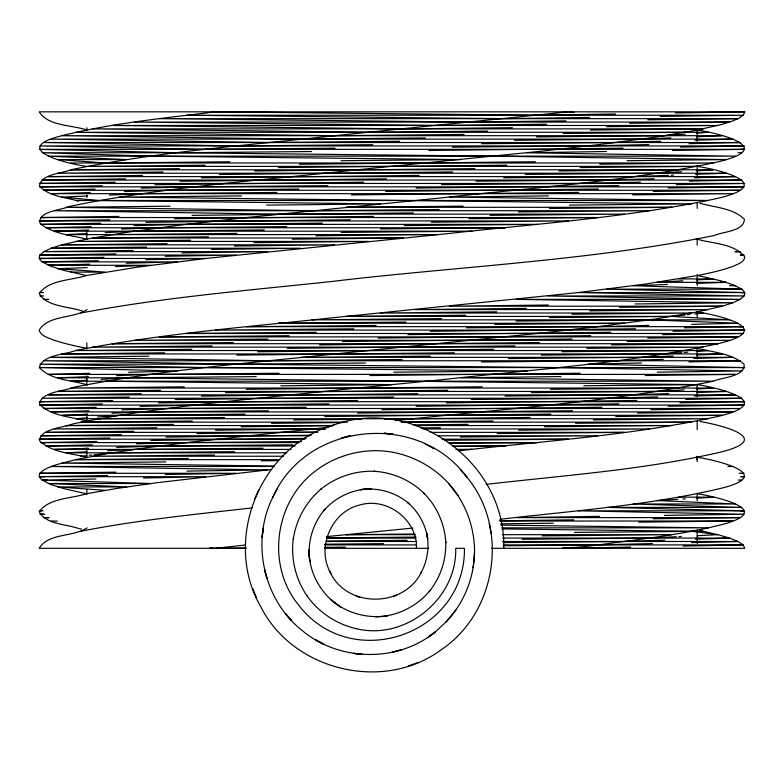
<?xml version="1.0" encoding="UTF-8"?>
<svg xmlns="http://www.w3.org/2000/svg" width="784" height="784" viewBox="0 0 784 784"><rect width="100%" height="100%" fill="white"/><g stroke="black" fill="none" stroke-linecap="round" stroke-linejoin="round"><path stroke-width="1.18" d="M375.663 616.802C396.596 616.577 416.941 606.62 430.142 590.401L429.26 591.479C440.608 577.504 446.478 559.462 445.704 541.489L445.753 542.655C444.822 524.163 436.904 506.327 423.928 493.146L424.624 493.851C411.188 480.445 392.892 472.35 373.958 471.272L374.742 471.321C355.368 470.449 335.954 476.917 320.93 489.167L321.362 488.804C306.211 501.486 296.097 519.714 293.255 539.255L293.304 538.892C290.707 558.767 295.686 579.327 306.995 595.86L306.877 595.693C318.578 612.245 336.356 624.113 356.103 628.65L356.014 628.621C405.122 640.91 457.199 598.858 455.72 548.31L464.451 548.31C465.402 635.265 350.987 673.868 298.479 604.925L298.361 604.758C265.404 564.441 275.027 499.055 317.667 469.4L318.137 469.038C337.404 455.259 361.512 448.85 385.081 451.153L385.895 451.241C409.865 453.975 432.445 465.627 448.654 483.473L449.33 484.247C465.539 502.76 474.575 527.044 474.536 551.632L474.516 552.838C473.997 577.926 464.059 602.445 447.096 620.928L435.492 631.777C398.125 662.5 340.05 661.784 302.879 631.1C263.091 600.25 250.302 540.95 273.322 496.272M87.21 130.164C72.206 124.715 48.579 126.665 39.2 111.838L744.8 111.838L743.477 114.817L738.842 118.227L732.031 121.216L721.162 124.617L694.604 130.585L653.405 137.406L602.161 144.227L542.842 151.047L348.811 170.657C255.564 181.016 161.455 187.2 69.472 206.457C62.24 210.024 36.897 211.219 40.16 223.509C53.165 234.2 71.452 235.141 87.21 239.287M474.536 551.632L473.213 567.675L473.32 566.43M87.21 457.523C71.403 453.064 51.979 452.789 39.621 440.892C39.749 428.387 64.513 427.652 73.079 423.85C161.151 406.004 251.027 399.487 340.227 389.746L443.773 379.515C535.296 369.186 627.788 363.394 717.948 343.715C776.787 329.76 722.329 315.893 696.79 311.748M696.878 459.649L697.368 456.239M573.996 112.475L568.4 111.838L334.533 135.701C246.431 145.501 157.564 151.665 70.648 169.805C61.564 173.891 41.062 173.666 39.494 186.004C49.059 196.666 65.533 197.156 78.527 201.135M86.465 384.63C70.952 379.995 50.911 380.171 39.386 367.578C42.032 354.838 65.689 354.613 75.578 350.536C161.945 333.406 249.959 326.761 337.375 317.285L578.308 292.559L645.516 284.033L697.535 275.517L720.114 280.633L733.51 284.886L741.782 289.149L744.222 291.707L744.79 293.412L744.045 295.97L740.086 299.38L732.775 302.791L722.191 306.201L696.084 312.169L655.336 318.99L604.474 325.811L545.448 332.632L343.088 353.094C253.34 362.845 162.954 369.46 74.323 387.188C65.092 391.147 40.895 391.588 39.494 404.24C51.773 416.676 71.903 416.667 87.916 421.292M205.143 165.208L86.465 166.394L697.535 166.394C726.709 171.03 775.69 185.328 715.694 198.793C627.141 217.687 536.452 223.685 446.625 233.74L205.702 258.465L138.484 266.991L86.465 275.517L63.886 270.402L50.49 266.139L42.218 261.876L39.778 259.318L39.21 257.613L39.955 255.055L43.914 251.644L51.225 248.234L61.809 244.824L87.916 238.855L128.664 232.035L179.526 225.214L238.561 218.393L440.912 197.94C533.012 187.582 626.053 181.682 716.831 162.131C777.209 148.137 722.946 134.044 696.084 129.732M395.606 420.645C501.593 408.758 608.668 402.564 713.352 381.22C721.143 377.476 746.005 376.692 744.045 364.168C731.011 352.967 712.097 352.271 696.084 347.978M503.74 548.31C506.219 463.246 414.511 395.695 334.19 424.82C260.298 445.753 222.117 539.882 260.572 606.346C292.599 670.624 383.405 692.605 441.108 649.809C496.772 612.784 509.816 527.632 466.284 476.447M258.7 490.02L254.663 498.908M277.183 489.03L272.812 497.252C306.152 421.596 418.391 411.051 466.911 477.182L460.688 469.949M328.839 427.26L193.609 441.745L146.647 447.713L106.918 453.681L75.578 459.649L56.115 464.765L47.148 468.175L42.61 470.733L39.955 473.291L39.21 475.849L39.778 477.554L42.218 480.112L50.49 484.375L63.886 488.638L86.465 493.753L115.66 488.638L157.221 482.67L271.215 469.518M446.125 621.967L456.553 609.139M499.927 519.322C574.515 510.56 650.014 505.445 723.191 487.785C776.307 473.859 714.675 459.826 696.084 457.092M87.21 348.4C75.333 346.018 63.416 343.529 51.979 339.452C47.412 337.306 40.435 335.738 39.2 330.074C48.667 314.756 73.284 318.823 87.122 309.611M246.225 548.31L39.2 548.31C48.49 532.689 73.402 537.305 87.112 527.848M331.073 573.81L329.339 570.487C345.234 608.56 404.279 608.443 421.635 571.644L420.89 573.006C427.574 560.952 429.612 546.477 426.663 533.032L427.692 538.873C425.741 524.829 418.45 511.727 407.719 502.495L409.248 503.798C395.94 492.244 377.663 487.099 360.268 489.647L371.332 488.883C353.163 488.834 335.376 497.105 323.547 510.864L325.027 509.179C312.62 523.398 307.024 543.018 309.837 561.648L308.965 549.947C308.769 572.83 321.264 594.987 340.668 607.012L331.103 599.936C346.459 613.176 367.598 618.997 387.58 615.724L385.914 615.969M334.19 424.82L325.164 428.054M393.068 596.526L396.743 595.095L395.459 595.595M408.082 666.116L417.745 662.588M349.507 435.904L341.432 438.07L350.575 435.63M80.86 313.022C163.709 297.273 247.92 290.462 331.681 281.485C459.179 266.256 588.431 260.964 714.538 235.445C723.054 231.466 743.967 231.505 744.379 219.246C732.962 207.936 714.773 207.515 700.014 203.262M80.86 531.258C137.533 520.086 195.098 514.333 252.448 507.875M86.465 275.517C71.481 280.466 49.108 279.614 39.21 293.412C46.089 306.858 69.786 306.534 82.594 311.101M697.535 275.517C709.677 273.028 721.888 270.519 733.51 266.139C737.636 264.1 744.535 262.317 744.751 256.76C733.618 243.05 711.941 243.824 696.084 238.855M86.465 493.753C71.481 498.702 49.108 497.85 39.21 511.658C45.756 524.594 66.297 523.957 78.527 528.494M615.597 113.964L537.589 115.248L215.6 111.838C164.13 118.149 112.22 123.117 61.809 135.701C9.163 148.833 64.788 163.288 85.407 166.179M210.014 547.673L215.6 548.31L245.431 545.007M562.736 547.673C585.54 547.977 608.325 542.9 631.071 540.637C660.549 536.521 690.136 532.542 719.036 525.29C776.317 511.403 721.809 497.762 697.535 493.753M685.118 314.992L671.898 316.432L549.447 317.589M687.519 314.727L689.92 314.462M694.732 313.943L703.14 313.022M80.86 456.239L86.867 455.582M89.268 455.328L91.679 455.063M94.08 454.798L112.102 452.829L234.563 451.672M486.1 484.375C564.607 475.3 644.017 469.93 721.162 451.976C774.553 438.462 722.26 425.291 700.014 421.498M458.807 450.761C545.674 440.833 633.521 435.267 719.036 416.177C776.317 402.28 721.809 388.639 697.535 384.63L126.753 377.81L57.918 377.81L88.484 376.692M326.409 536.619L412.913 528.063M685.353 134.093L664.714 135.701L536.452 136.906M696.28 133.241L708.422 132.29L75.578 132.29L334.533 135.701L464.099 134.446M681.708 352.614L664.714 353.947L541.342 355.103M684.138 352.428L687.784 352.143M696.28 351.477L708.422 350.536L75.578 350.536L191.835 349.321M87.72 417.784L75.587 418.734L708.413 418.734L593.39 419.93M97.432 417.029L119.286 415.324L245.108 414.138M681.639 171.735L657.247 173.215L525.329 174.44M696.28 170.843L713.352 169.805L70.648 169.805L179.399 168.648M682.864 280.78L657.247 282.328L726.082 282.328L696.741 283.406M696.28 279.957L713.352 278.928L678.768 278.928M87.72 380.181L70.648 381.22L713.352 381.22L460.835 377.81L560.962 376.565M101.136 379.368L126.753 377.81L256.231 376.614M684.079 389.824L657.247 391.451L531.434 392.617M696.28 389.08L713.352 388.041L70.648 388.041L184.289 386.835M677.984 499.31L657.247 500.574L735.578 503.985L633.178 503.985L741.782 507.395L606.777 507.395L744.614 510.805L740.939 510.884M682.864 499.016L685.304 498.869M696.28 498.203L713.352 497.164L678.768 497.164M86.828 233.554L66.052 234.592L438.06 234.592L315.913 235.798M105.164 232.642L134.505 231.182L264.257 229.986M86.838 451.8L66.052 452.829L286.679 452.829M107.614 450.761L134.505 449.418L263.032 448.242M676.386 536.736L649.505 538.079L522.193 539.255M678.836 536.619L681.276 536.501M697.162 535.707L717.938 534.668L729.62 538.079L738.028 541.489L743.075 544.9L744.8 548.31L491.519 548.31M670.82 137.876L641.469 139.111L514.441 140.277M696.506 136.788L722.191 135.701L61.809 135.701L300.693 139.111L425.291 137.945M87.494 196L61.809 197.088L98.657 200.498L380.456 203.899L266.687 205.134M109.515 195.069L142.531 193.677L276.879 192.452M673.27 356.005L641.469 357.347L508.336 358.562M696.506 355.025L722.191 353.947L716.066 353.878M87.494 414.236L61.809 415.324L722.191 415.324L615.734 416.5M111.955 413.207L142.531 411.914L268.334 410.767M668.625 175.322L633.168 176.625L503.71 177.801M671.065 175.234L673.515 175.146M695.516 174.332L726.082 173.215L57.918 173.215L163.052 172.019M87.259 267.618L57.928 268.696L105.232 272.107L70.648 272.107M115.375 266.58L150.822 265.286L48.422 265.286L89.739 264.188M667.4 284.484L633.178 285.739L741.782 289.149L738.116 289.218M116.6 375.654L150.832 374.399L279.075 373.243M668.625 393.558L633.178 394.862L504.925 396.028M696.741 392.529L726.082 391.451L57.918 391.451L160.602 390.285M60.495 231.251L54.39 231.182L88.572 230.075M121.53 229.006L159.377 227.772L286.679 226.625M60.495 449.497L54.39 449.418L88.572 448.311M116.649 447.399L159.377 446.008L292.795 444.812M664.92 540.186L624.632 541.489L503.455 542.587M695.437 539.186L729.62 538.079L502.711 538.079M660.892 141.208L615.812 142.521L481.464 143.727M695.006 140.218L732.775 139.111L51.225 139.111L267.726 142.521L399.634 141.316M90.209 192.541L51.225 193.677L732.775 193.677L632.649 194.883M124.323 191.541L168.188 190.267L298.871 189.091M663.333 359.376L615.812 360.758L481.464 361.973M693.791 358.484L732.775 357.347L300.693 357.347L430.171 356.142M88.994 410.806L51.225 411.914L732.775 411.914L637.529 413.06M121.883 409.856L168.188 408.503L306.201 407.259M654.17 178.781L606.777 180.036L476.084 181.202M694.271 177.713L735.578 176.625L48.422 176.625L142.443 175.459M126.195 263.228L177.233 261.876L42.218 261.876L98.343 260.7M89.739 373.311L48.422 374.399L735.578 374.399L645.222 375.526M128.625 372.282L177.233 370.989L39.386 367.578L744.614 367.578L742.174 367.647M657.815 396.92L606.777 398.272L471.194 399.487M694.261 395.959L735.578 394.862L48.422 394.862L141.228 393.705M676.239 184.632L744.614 183.446L39.386 183.446L43.051 183.348M679.904 402.8L744.614 401.682L39.386 401.682L43.051 401.594M41.826 510.737L39.386 510.805L43.061 510.805M91.189 226.674L45.982 227.772L505.396 227.772L380.544 228.918M133.956 225.635L186.504 224.361L322.371 223.146M648.819 325.419L597.496 326.663L466.529 327.83M691.586 324.38L738.018 323.253L649.495 319.843L516.068 321.068M92.414 444.881L45.982 446.008L295.098 446.008M136.406 443.813L186.504 442.597L301.566 441.578M652.484 543.567L597.486 544.9L503.24 545.742M691.586 542.616L738.028 541.489L502.358 541.489M648.838 144.57L588.01 145.932L452.427 147.147M688.989 143.668L740.086 142.521L735.196 142.463M653.268 191.414L740.086 190.267L43.914 190.267L95.011 189.12M141.247 188.082L195.99 186.857L327.908 185.681M740.939 292.638L744.614 292.559L606.777 289.149L741.782 289.149M641.537 362.972L588 364.168L744.614 367.578M688.989 361.904L740.086 360.758L43.914 360.758L235.964 364.168L558.306 367.578L741.782 370.989L657.286 372.155M48.804 408.572L43.914 408.503L96.226 407.327M140.032 406.347L195.99 405.093L329.133 403.907M668.125 187.993L744.045 186.857L39.955 186.857L43.61 186.778M640.518 182.143L578.308 183.446L441.5 184.661M689.322 181.124L741.782 180.036L42.218 180.036L125.489 178.889M100.764 223.195L40.895 224.361L537.599 224.361L404.181 225.567M145.971 222.313L350.242 219.755M145.922 259.71L205.702 258.465L39.386 258.465L104.096 257.338M740.39 255.133L744.045 255.055L740.39 255.055M39.955 295.97L43.61 295.901M635.599 328.761L430.093 331.309M684.461 327.81L743.095 326.663L738.224 326.595M636.863 400.457L446.39 402.858M685.667 399.438L741.782 398.272L42.218 398.272L129.164 397.076M45.776 442.676L40.895 442.597L97.098 441.5M150.851 440.451L306.181 438.383M95.903 478.995L42.218 480.112L150.832 483.522L48.412 483.522L126.753 486.933L57.918 486.933L105.232 490.343M143.482 477.995L205.702 476.701L39.386 476.701L107.761 475.516M43.61 514.137L39.955 514.216L44.855 514.284M568.4 548.31L630.699 547.095M683.217 546.066L743.075 544.9L738.205 544.831M623.074 148.156L428.838 150.499M680.502 147.098L744.045 145.932L739.145 145.863M39.955 186.857L102.273 185.71M154.82 184.75L363.717 182.211M43.914 190.267L48.804 190.179M735.196 251.733L740.086 251.644L735.196 251.644M735.196 360.846L740.086 360.758M44.855 405.161L39.955 405.093L102.273 403.946M158.486 402.917L357.602 400.497M675.328 112.974L744.8 111.838M618.85 185.622L416.128 188.042M109.887 219.794L39.2 220.951L568.4 220.951L431.308 222.176M174.489 218.726L373.694 216.394M165.15 256.28L235.964 255.055L39.955 255.055L43.62 255.123M610.726 332.279L407.856 334.65M672.888 331.26L744.8 330.074L741.145 330.015M618.85 403.868L416.128 406.279M42.855 439.256L39.2 439.187L109.887 438.031M165.953 437.109L311.277 435.198M165.15 474.516L235.964 473.291L39.955 473.291L43.62 473.36M606.473 151.508L527.015 152.753L735.578 156.163L48.422 156.163L126.753 159.573L57.928 159.573L105.232 162.984L229.869 161.788M672.486 150.479L744.614 149.342L740.949 149.283M39.386 183.446L115.189 182.26M179.977 181.241L386.453 178.86M598.319 189.032L385.581 191.453M39.955 255.055L115.875 253.918M182.006 252.928L267.726 251.644L43.914 251.644L133.172 250.459M39.386 401.682L112.739 400.536M175.087 399.556L393.784 397.027M601.994 407.219L381.916 409.728M668.125 406.23L744.045 405.093L39.955 405.093M39.955 473.291L115.885 472.154M186.906 471.096L267.726 469.881L51.225 466.47L273.792 466.47M727.885 466.549L732.775 466.47M599.544 516.372L516.274 517.616L740.086 517.616L653.278 518.773M664.45 515.402L744.045 514.216L578.308 510.805L744.614 510.805M589.499 117.443L505.406 118.658L186.514 115.248L743.075 115.248L660.197 116.434M566.038 120.863L472.115 122.069L159.377 118.658L738.028 118.658L647.76 119.815M201.419 177.841L419.058 175.42M578.69 192.403L351.379 194.912M81.693 200.41L75.578 200.498L708.422 200.498L449.477 197.088L548.388 195.892M44.561 217.619L40.905 217.54L118.913 216.423M192.051 215.375L413.246 212.895M211.425 249.42L300.693 248.234L51.225 248.234L146.471 247.087M590.734 335.67L378.094 338.061M662.647 334.641L743.105 333.484L186.504 333.484L316.256 332.328M572.134 339.021L342.314 341.53M647.76 338.051L738.018 336.895L159.377 336.895L289.129 335.719M580.131 373.223L369.823 375.556M201.419 396.077L417.843 393.676M572.575 410.728L357.494 413.09M650.828 409.689L740.086 408.503L43.914 408.503M133.799 431.249L45.982 432.366L317.726 432.366M215.531 430.2L325.36 428.838M121.353 434.63L40.905 435.777L310.013 435.777M196.931 433.542L317.775 432.013M499.212 520.821L573.8 519.831M546.624 124.205L438.05 125.469L134.495 122.069L729.62 122.069L629.581 123.235M535.374 161.749L299.341 164.258M627.063 160.7L726.072 159.573L494.41 156.163L177.233 152.753L42.218 152.753L150.822 156.163L460.825 159.573L341.069 160.72M254.731 170.971L474.869 168.629M219.373 174.499L452.701 171.97M167.041 243.657L61.809 244.824L334.523 244.824L234.396 246.029M253.908 242.687L368.921 241.413L75.578 241.413L190.61 240.218M548.388 305.015L449.477 306.201L722.191 306.201L619.409 307.348M635.089 303.967L732.775 302.791L516.274 299.38L740.086 299.38L548.036 295.97L744.045 295.97L578.308 292.559L744.614 292.559M526.417 308.377L415.069 309.611L708.413 309.611L589.715 310.846M539.304 342.53L319.578 344.882M627.141 341.501L729.61 340.305L134.505 340.305L267.932 339.08M164.591 352.8L61.809 353.947L722.191 353.947M257.583 351.771L493.793 349.262M148.911 356.181L51.225 357.347L267.726 360.758L402.084 359.533M236.837 355.123L454.318 352.78M246.176 389.305L482.209 386.786M225.478 392.666L447.811 390.256M550.829 414.099L324.792 416.529M530.092 417.451L384.464 419.048M156.869 427.76L54.39 428.966L325.34 428.966M241.041 426.78L332.534 425.712M165.816 461.903L61.809 463.06L273.881 466.088M261.248 460.845L278.379 460.659M500.76 523.82L553.269 523.193M638.754 522.164L732.775 521.027L500.437 521.027M512.422 127.704L403.544 128.88L112.112 125.469L717.938 125.469L606.62 126.685M487.677 131.085L368.931 132.29L92.404 128.88L703.14 128.88L590.509 130.036M563.108 133.486L685.343 132.29M278.369 167.6L506.856 165.179M599.721 164.189L713.352 162.984L70.648 162.984M580.082 167.57L697.535 166.394M559.012 170.951L678.768 169.805M170.04 206.182L66.052 207.309L311.885 210.72L439.236 209.514M463.207 206.153L345.95 207.309L671.898 207.309L549.447 208.475M569.458 205.104L691.596 203.899L119.286 197.088L241.443 195.941M112.112 234.592L237.003 233.407M341.089 232.427L472.115 231.182L54.39 231.182M208.436 236.856L92.404 238.003L403.544 238.003L292.187 239.159M496.713 311.816L380.456 313.022L691.596 313.022L571.908 314.208M465.647 315.256L345.95 316.432L671.898 316.432L729.61 319.843L311.885 319.843L441.686 318.618M233.338 342.559L112.102 343.715L717.948 343.715L611.51 344.862M212.101 345.94L92.404 347.126L703.14 347.126L586.834 348.312M287.287 348.331L514.872 345.911M561.883 351.732L685.343 350.536M280.809 385.816L392.01 384.63L105.232 381.22M583.757 385.777L697.535 384.63M550.466 389.276L678.768 388.041M98.657 418.734L224.557 417.509M192.266 421.008L80.86 422.145L347.439 422.145M293.873 419.969L361.208 419.283M173.715 424.379L66.052 425.555L332.504 425.555M271.578 423.321L343.755 422.537M401.261 421.929L493.038 420.969M413.129 424.889L468.087 424.35M575.564 423.282L691.596 422.145L401.281 422.145M420.871 427.927L440.461 427.741M544.547 426.761L671.898 425.555L415.53 425.555M456.2 449.575L472.115 449.418L456.219 449.418M214.542 455.034L92.404 456.239L283.494 456.239M188.17 458.483L75.578 459.649L279.702 459.649M414.344 533.992L345.95 534.668L415.54 534.668M574.349 532.414L703.14 531.258L717.938 534.668L691.596 531.258L501.946 528.926M326.575 537.942L415.971 537.099M542.097 535.903L671.888 534.668L502.211 534.668M372.753 144.707L235.964 145.932L43.914 142.521L740.086 142.521M335.17 148.186L205.702 149.342L39.955 145.932L744.045 145.932M311.581 151.547L177.233 152.753L39.386 149.342L744.614 149.342M518.518 211.925L649.495 210.72L54.39 210.72L278.594 214.13L624.613 214.13L489.98 215.345M468.979 218.687L597.496 217.54L40.905 217.54M405.906 322.077L278.604 323.253L624.623 323.253L494.871 324.419M376.144 325.497L246.401 326.663L743.095 326.663M353.917 328.839L215.61 330.074L744.8 330.074M365.432 363.012L235.964 364.168L39.955 364.168L205.702 367.578L527.015 370.989L393.882 372.194M518.518 430.161L649.495 428.966L423.203 428.966M497.321 433.523L624.623 432.366L430.21 432.366M460.414 437.002L597.496 435.777L438.462 435.777M444.773 440.294L568.41 439.187L442.235 439.187M449.477 443.401L537.599 442.597L448.301 442.597M453.995 446.488L505.406 446.008L452.829 446.008M326.34 541.048L407.131 540.313M324.743 544.194L383.503 543.665M215.6 548.31L246.196 548.036M324.537 547.34L345.342 547.154M43.914 299.38L48.804 299.38M39.2 439.187L305.035 439.187M40.895 442.597L299.047 442.597M54.39 449.418L291.08 449.418M47.099 480.112L42.218 480.112L47.118 480.18M48.804 517.616L43.914 517.616L48.804 517.685M501.858 527.848L708.422 527.848L500.77 525.113M326.565 538.079L415.863 538.079M326.281 541.489L416.765 541.489M324.703 544.9L416.441 544.9M503.299 544.9L743.075 544.9M324.625 548.31L428.75 548.31M719.967 282.26L726.082 282.328M51.225 521.027L57.33 521.105M42.218 261.876L47.118 261.944M48.422 265.286L54.527 265.355M729.473 285.67L735.578 285.739M739.145 473.222L744.045 473.291M39.386 258.465L44.276 258.544M39.386 476.701L44.276 476.78M738.126 152.674L741.782 152.753M738.126 480.033L741.782 480.112M221.264 112.475L215.6 111.838M700.004 530.621L703.14 531.258M79.507 528.7L81.565 529.131M356.093 595.987L359.68 597.359L358.621 596.947M425.653 444.254L434.071 448.703L433.18 448.223M448.654 483.473L458.199 495.851M329.721 571.232C316.677 545.948 332.445 511.462 359.248 505.151C386.541 496.546 417.568 519.547 416.441 548.31M252.909 588.862L256.584 598.123M489.255 523.398L491.205 533.6M697.201 130.173L697.201 141.179M697.201 165.63L697.201 177.86M697.201 202.311L697.201 208.417M697.201 238.983L697.201 245.098M697.201 274.439L697.201 285.445M697.201 311.121L697.201 317.236M697.201 347.802L697.201 358.807M697.201 384.483L697.201 396.704M697.201 421.155L697.201 429.72M697.201 456.611L697.201 461.502M697.201 493.293L697.201 500.633M697.201 529.974L697.201 543.42M86.799 127.733L86.799 130.173M86.799 194.971L86.799 197.421M86.799 231.652L86.799 238.983M86.799 342.912L86.799 349.027M86.799 375.918L86.799 385.699M86.799 413.825L86.799 421.155M86.799 448.056L86.799 457.836M86.799 489.628L86.799 494.518M263.042 529.406L262.15 537.471L263.189 528.308L263.042 529.406M435.492 631.777L428.74 636.726L435.492 631.777M401.163 649.897L392.921 652.102L401.163 649.897M43.051 292.471L39.386 292.559L43.061 292.559M744.614 476.701L740.939 476.701L744.614 476.701M392.343 434.12L383.964 433.18L393.401 434.248L392.343 434.12M362.13 654.346L353.496 653.366L362.13 654.346M323.704 644.144L315.903 640.009L323.704 644.144M291.276 620.34L285.445 613.529L291.276 620.34M266.903 578.376L264.531 569.586L266.903 578.376"/></g></svg>
